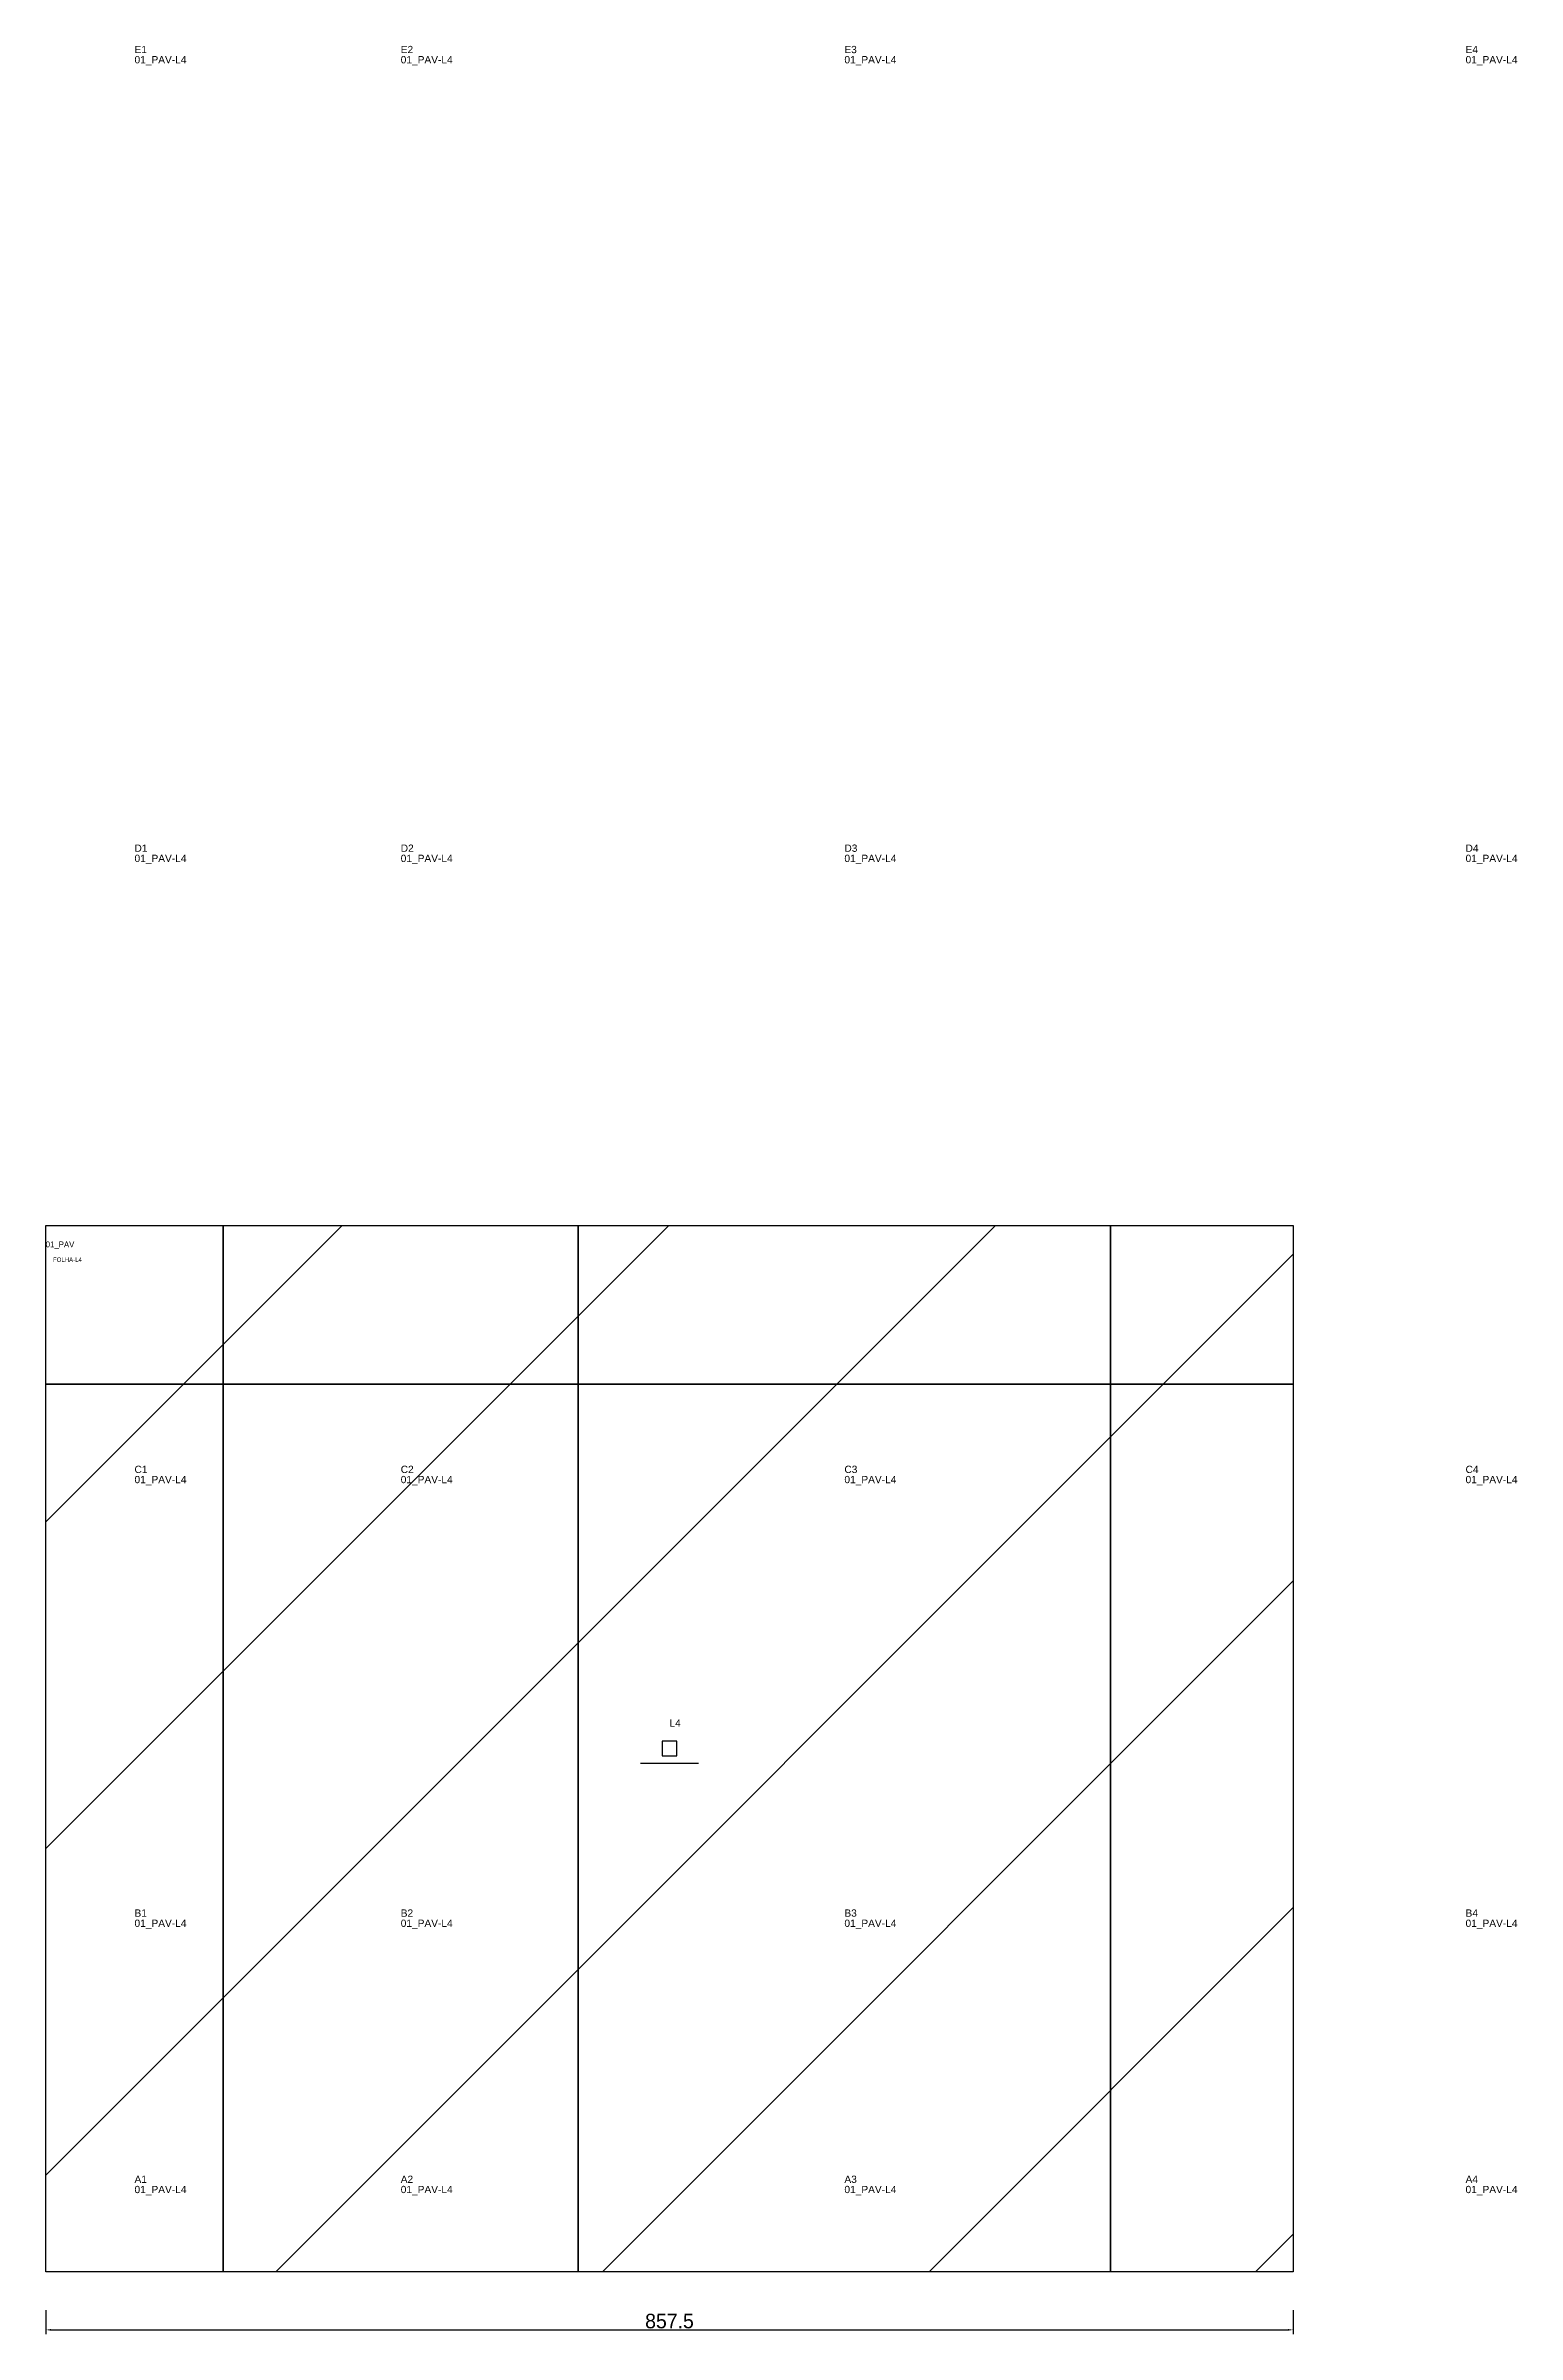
# Model space of a CAD drawing. Header units: metres. Extents: x 222 to 3247, y -561 to 1012.
# Drawn here: x 222 to 1234, y -561 to 1012 of the extents above; entities that cross this region are included whole.
import ezdxf

# ---------------------------------------------------------------- set-up
doc = ezdxf.new("R2010")
doc.units = ezdxf.units.M
for name, color, linetype in [('3', 3, 'CONTINUOUS'), ('AUX00', 7, 'CONTINUOUS'), ('COTA', 241, 'CONTINUOUS'), ('FOLHA', 255, 'CONTINUOUS'), ('Hachura', 251, 'CONTINUOUS'), ('NOMENCLATURA', 7, 'CONTINUOUS'), ('Nível', 160, 'CONTINUOUS'), ('Painéis', 200, 'CONTINUOUS'), ('Pilares', 5, 'CONTINUOUS'), ('SARR_2.2x7', 40, 'CONTINUOUS')]:
    doc.layers.add(name, color=color, linetype=linetype)
doc.styles.add('ARIAL', font='Arial.ttf')
doc.styles.add('STR_STANDARD', font='arial.ttf')
doc.dimstyles.new('EZ DXF', dxfattribs={"dimtxt": 10, "dimasz": 3.5, "dimexe": 3, "dimexo": 1.5, "dimgap": 1, "dimtad": 1, "dimdec": 1, "dimdsep": 46, "dimcen": 2.5, "dimazin": 3, "dimtfac": 1, "dimtmove": 0, "dimatfit": 3})

msp = doc.modelspace()

# ---------------------------------------------------------------- hatches: boundary and pattern name
at = {"layer": 'Hachura'}
h = msp.add_hatch(dxfattribs=at)
h.set_pattern_fill('ANSI31', scale=50)
h.paths.add_polyline_path([(222.2, 201.5), (1079.7, 201.5), (1079.7, -517.65), (222.2, -517.65)])
h = msp.add_hatch(dxfattribs=at)
h.set_pattern_fill('ANSI31', scale=50)
h.paths.add_polyline_path([(222.2, 201.5), (1079.7, 201.5), (1079.7, -517.65), (222.2, -517.65)])

# ---------------------------------------------------------------- linework, layer by layer
at = {"layer": '3'}
for points in [[(344.2, -517.65), (344.2, 201.5)], [(344.2, -517.65), (344.2, 201.5)], [(588.2, -517.65), (588.2, 201.5)], [(588.2, -517.65), (588.2, 201.5)], [(954.2, -517.65), (954.2, 201.5)], [(954.2, -517.65), (954.2, 201.5)], [(222.2, 92.35), (1079.7, 92.35)], [(222.2, 92.35), (1079.7, 92.35)]]:
    msp.add_lwpolyline(points, close=True, dxfattribs=at)
at = {"layer": 'Painéis', "color": 200}
for p, q in [((222.2, 201.5), (1079.7, 201.5)), ((222.2, -517.65), (222.2, 201.5)), ((222.2, 201.5), (1079.7, 201.5)), ((222.2, -517.65), (222.2, 201.5)), ((1079.7, 201.5), (1079.7, -517.65)), ((1079.7, 201.5), (1079.7, -517.65)), ((1079.7, -517.65), (222.2, -517.65)), ((1079.7, -517.65), (222.2, -517.65))]:
    msp.add_line(p, q, dxfattribs=at)
at = {"layer": 'Pilares'}
msp.add_lwpolyline([(645.95, -163.08), (655.95, -163.08), (655.95, -153.08), (645.95, -153.08)], close=True, dxfattribs=at)
msp.add_lwpolyline([(645.95, -163.08), (655.95, -163.08), (655.95, -153.08), (645.95, -153.08)], close=True, dxfattribs=at)
at = {"layer": 'SARR_2.2x7'}
msp.add_line((630.95, -168.08), (670.95, -168.08), dxfattribs=at)
msp.add_line((630.95, -168.08), (670.95, -168.08), dxfattribs=at)

# ---------------------------------------------------------------- texts
at = {"layer": '3', "style": 'STR_STANDARD'}
for s, p in [('E1', (283.2, 1007.35)), ('E1', (283.2, 1007.35)), ('E2', (466.2, 1007.35)), ('E2', (466.2, 1007.35)), ('E3', (771.2, 1007.35)), ('E3', (771.2, 1007.35)), ('E4', (1198.2, 1007.35)), ('E4', (1198.2, 1007.35)), ('D1', (283.2, 458.35)), ('D1', (283.2, 458.35)), ('D2', (466.2, 458.35)), ('D2', (466.2, 458.35)), ('D3', (771.2, 458.35)), ('D3', (771.2, 458.35)), ('D4', (1198.2, 458.35)), ('D4', (1198.2, 458.35)), ('C1', (283.2, 31.35)), ('C1', (283.2, 31.35)), ('C2', (466.2, 31.35)), ('C2', (466.2, 31.35)), ('C3', (771.2, 31.35)), ('C3', (771.2, 31.35)), ('C4', (1198.2, 31.35)), ('C4', (1198.2, 31.35)), ('B1', (283.2, -273.65)), ('B1', (283.2, -273.65)), ('B2', (466.2, -273.65)), ('B2', (466.2, -273.65)), ('B3', (771.2, -273.65)), ('B3', (771.2, -273.65)), ('B4', (1198.2, -273.65)), ('B4', (1198.2, -273.65)), ('A1', (283.2, -456.65)), ('A1', (283.2, -456.65)), ('A2', (466.2, -456.65)), ('A2', (466.2, -456.65)), ('A3', (771.2, -456.65)), ('A3', (771.2, -456.65)), ('A4', (1198.2, -456.65)), ('A4', (1198.2, -456.65))]:
    msp.add_text(s, height=5, dxfattribs=at).set_placement(p)
at = {"layer": 'AUX00', "style": 'STR_STANDARD'}
for p in [(283.2, 1000.35), (283.2, 1000.35), (466.2, 1000.35), (466.2, 1000.35), (771.2, 1000.35), (771.2, 1000.35), (1198.2, 1000.35), (1198.2, 1000.35), (283.2, 451.35), (283.2, 451.35), (466.2, 451.35), (466.2, 451.35), (771.2, 451.35), (771.2, 451.35), (1198.2, 451.35), (1198.2, 451.35), (283.2, 24.35), (283.2, 24.35), (466.2, 24.35), (466.2, 24.35), (771.2, 24.35), (771.2, 24.35), (1198.2, 24.35), (1198.2, 24.35), (283.2, -280.65), (283.2, -280.65), (466.2, -280.65), (466.2, -280.65), (771.2, -280.65), (771.2, -280.65), (1198.2, -280.65), (1198.2, -280.65), (283.2, -463.65), (283.2, -463.65), (466.2, -463.65), (466.2, -463.65), (771.2, -463.65), (771.2, -463.65), (1198.2, -463.65), (1198.2, -463.65)]:
    msp.add_text('01_PAV-L4', height=5, dxfattribs=at).set_placement(p)
at = {"layer": 'FOLHA'}
msp.add_text('FOLHA-L4', height=3, dxfattribs=at).set_placement((227.2, 176.5))
msp.add_text('FOLHA-L4', height=3, dxfattribs=at).set_placement((227.2, 176.5))
at = {"layer": 'NOMENCLATURA', "insert": (650.95, -138.08), "char_height": 5, "attachment_point": 1, "style": 'ARIAL'}
msp.add_mtext('L4', dxfattribs=at)
msp.add_mtext('L4', dxfattribs=at)
at = {"layer": 'Nível'}
msp.add_text('01_PAV', height=4, dxfattribs=at).set_placement((222.2, 186.5))
msp.add_text('01_PAV', height=4, dxfattribs=at).set_placement((222.2, 186.5))

# ---------------------------------------------------------------- dimensions: what is measured, and where the dimension line sits
at = {"layer": 'COTA'}
msp.add_linear_dim(base=(222.2, -557.65), p1=(222.2, -542.65), p2=(1079.7, -542.65), dimstyle='EZ DXF', dxfattribs=at).render()
msp.add_linear_dim(base=(222.2, -557.65), p1=(222.2, -542.65), p2=(1079.7, -542.65), dimstyle='EZ DXF', dxfattribs=at).render()

doc.saveas('drawing.dxf')
